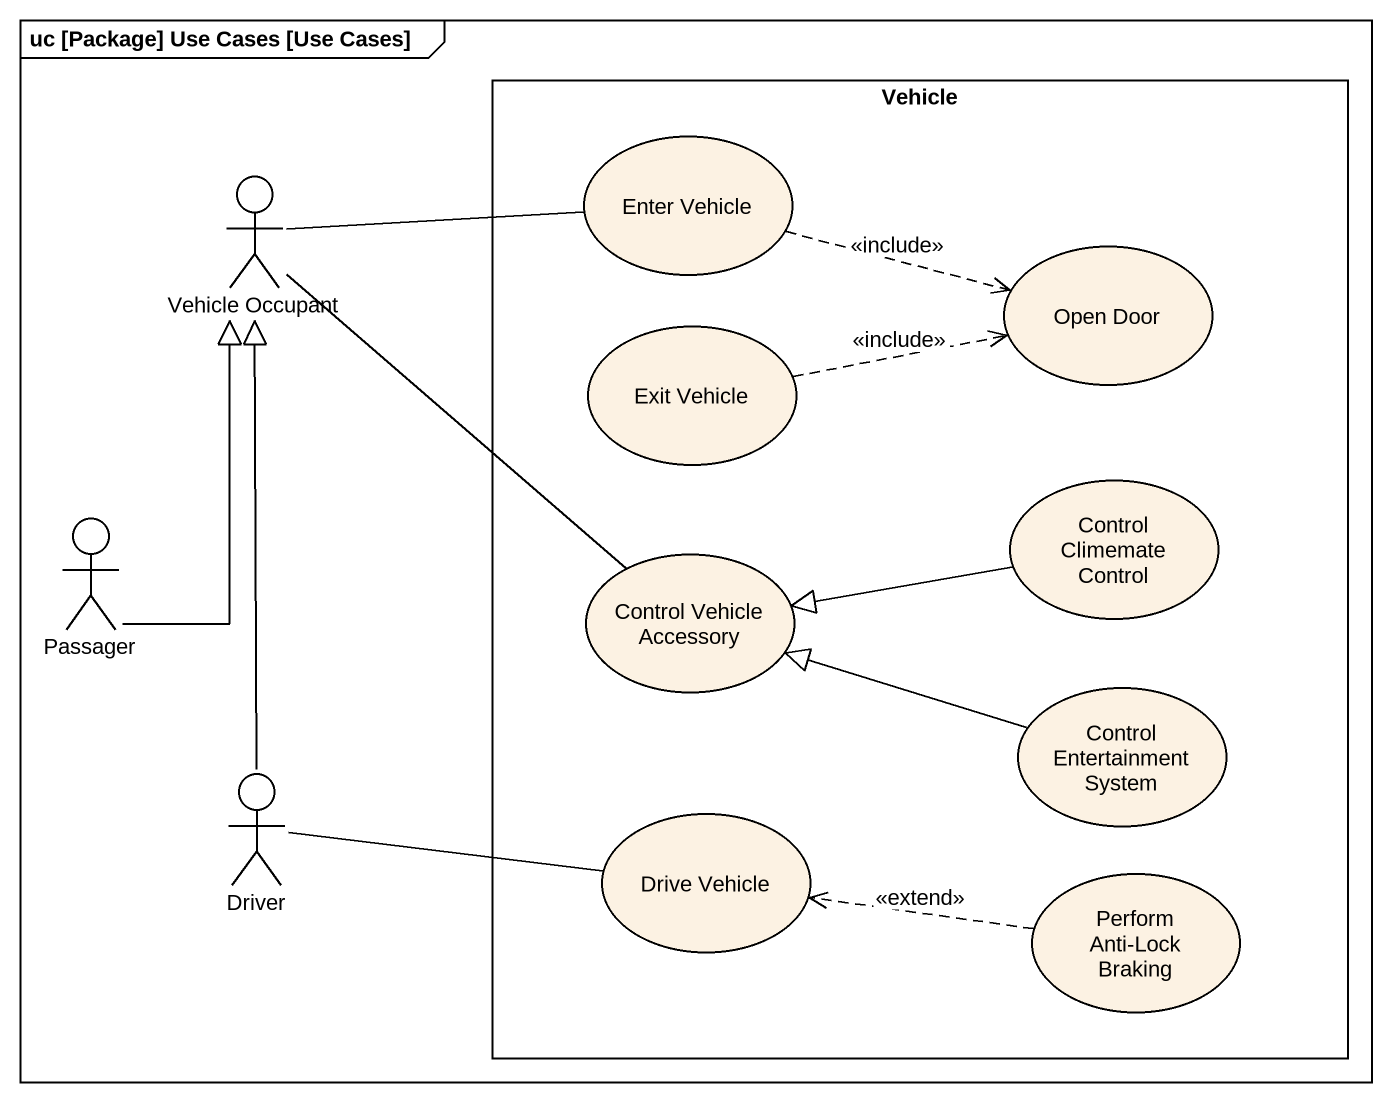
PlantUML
@startuml
mainframe uc [Package] Use Cases [Use Cases]
rectangle Vehicle {
  usecase "Enter Vehicle" as Enter_Vehicle
  usecase "Open Door" as Open_Door
  usecase "Exit Vehicle" as Exit_Vehicle
  usecase "Control Climemate Control" as Control_Climemate_Control
  usecase "Control Vehicle Accessory" as Control_Vehicle_Accessory
  usecase "Control Entertainment System" as Control_Entertainment_System
  usecase "Drive Vehicle" as Drive_Vehicle
  usecase "Perform Anti-Lock Braking" as Perform_Anti_Lock_Braking
}
actor "Vehicle Occupant" as Vehicle_Occupant
actor Passager
actor Driver
Vehicle_Occupant -right- Enter_Vehicle
Vehicle_Occupant -- Control_Vehicle_Accessory
Enter_Vehicle .right.> Open_Door : <<include>>
Exit_Vehicle .right.> Open_Door : <<include>>
Control_Climemate_Control -left-|> Control_Vehicle_Accessory
Passager -up-|> Vehicle_Occupant
Control_Entertainment_System -left-|> Control_Vehicle_Accessory
Driver -up-|> Vehicle_Occupant
Driver -right- Drive_Vehicle
Perform_Anti_Lock_Braking .left.> Drive_Vehicle : <<extend>>
@enduml
